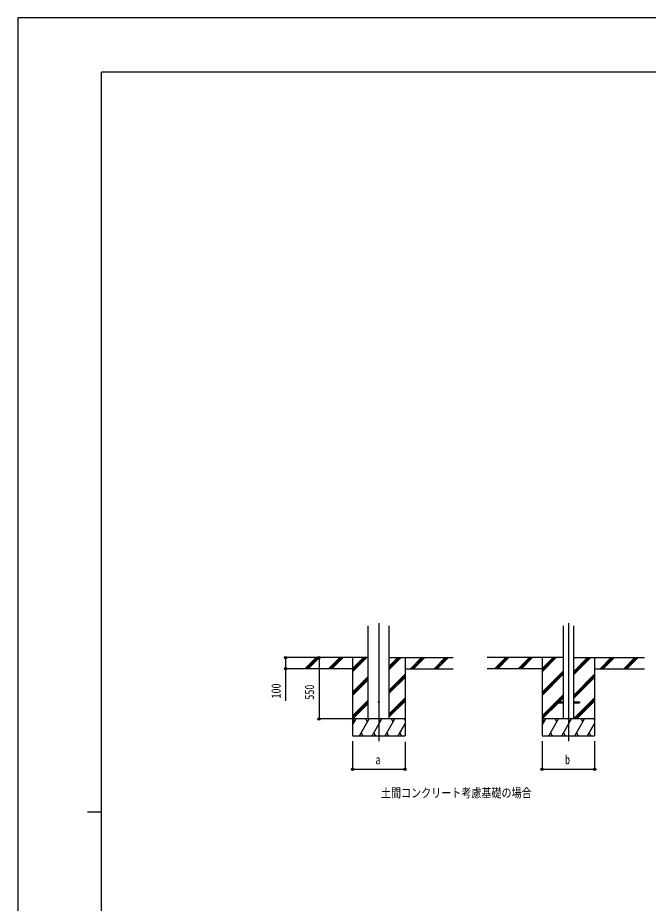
# Model space of a CAD drawing. Units: millimetres, scale not verified. Extents: x -10512 to 10512, y -7425 to 7425.
# Drawn here: x -10512 to -4863, y -507 to 7425 of the extents above; entities that cross this region are included whole.
import ezdxf
from ezdxf.enums import TextEntityAlignment as Align

# ---------------------------------------------------------------- set-up
doc = ezdxf.new("R2010")
doc.units = ezdxf.units.MM
doc.header["$LTSCALE"] = 30
for name, color, linetype in [('0-2_USER1', 3, 'Continuous'), ('0-4_YKK_12', 2, 'Continuous'), ('0-5_YKK_A1', 4, 'Continuous'), ('0-6_YKK_D', 6, 'Continuous'), ('0-7_YKK_ZWAK', 7, 'Continuous')]:
    doc.layers.add(name, color=color, linetype=linetype)
doc.styles.add('ＭＳ ゴシック', font='')
doc.styles.get('ＭＳ ゴシック').set_extended_font_data('MS Gothic')

msp = doc.modelspace()

# ---------------------------------------------------------------- linework, layer by layer
at = {"layer": '0-4_YKK_12'}
for p, q in [((-7277.5, 2000.44), (-7277.5, 943.36)), ((-5579.04, 2000.44), (-5579.04, 943.36))]:
    msp.add_line(p, q, dxfattribs=at)
at = {"layer": '0-5_YKK_A1'}
for p, q in [((-7371.25, 1143.36), (-7371.25, 1978.71)), ((-7183.75, 1143.36), (-7183.75, 1978.71)), ((-5624.24, 1978.71), (-5624.24, 1143.36)), ((-5533.84, 1978.71), (-5533.84, 1143.36)), ((-7371.25, 1693.36), (-8003.45, 1693.36)), ((-7936.76, 1594.76), (-7838.17, 1693.36)), ((-7924.03, 1593.36), (-7824.02, 1693.36)), ((-7909.88, 1593.36), (-7809.88, 1693.36)), ((-7724.63, 1594.76), (-7626.03, 1693.36)), ((-7711.89, 1593.36), (-7611.89, 1693.36)), ((-7697.75, 1593.36), (-7597.75, 1693.36)), ((-7512.5, 1693.36), (-7512.5, 993.36)), ((-7512.5, 1566.48), (-7385.62, 1693.36)), ((-7512.5, 1580.62), (-7399.76, 1693.36)), ((-7512.5, 1594.76), (-7413.9, 1693.36)), ((-7183.75, 1586.86), (-7077.25, 1693.36)), ((-7183.75, 1601), (-7091.39, 1693.36)), ((-7183.75, 1615.15), (-7105.53, 1693.36)), ((-7183.75, 1693.36), (-6611.88, 1693.36)), ((-7042.5, 1693.36), (-7042.5, 993.36)), ((-6993.4, 1593.36), (-6893.4, 1693.36)), ((-6979.26, 1593.36), (-6879.26, 1693.36)), ((-6965.12, 1593.36), (-6865.12, 1693.36)), ((-6781.27, 1593.36), (-6681.27, 1693.36)), ((-6767.13, 1593.36), (-6667.13, 1693.36)), ((-6752.99, 1593.36), (-6652.99, 1693.36)), ((-5624.24, 1693.36), (-6304.99, 1693.36)), ((-6238.31, 1594.76), (-6139.71, 1693.36)), ((-6225.57, 1593.36), (-6125.57, 1693.36)), ((-6211.42, 1593.36), (-6111.42, 1693.36)), ((-6026.17, 1594.76), (-5927.58, 1693.36)), ((-6013.43, 1593.36), (-5913.43, 1693.36)), ((-5999.29, 1593.36), (-5899.29, 1693.36)), ((-5814.04, 1693.36), (-5814.04, 993.36)), ((-5814.04, 1566.48), (-5687.16, 1693.36)), ((-5814.04, 1580.62), (-5701.3, 1693.36)), ((-5814.04, 1594.76), (-5715.44, 1693.36)), ((-5533.84, 1538.31), (-5378.79, 1693.36)), ((-5533.84, 1552.45), (-5392.93, 1693.36)), ((-5533.84, 1566.6), (-5407.08, 1693.36)), ((-5533.84, 1693.36), (-4895.83, 1693.36)), ((-5344.04, 1693.36), (-5344.04, 993.36)), ((-5294.94, 1593.36), (-5194.94, 1693.36)), ((-5280.8, 1593.36), (-5180.8, 1693.36)), ((-5266.66, 1593.36), (-5166.66, 1693.36)), ((-5082.81, 1593.36), (-4982.81, 1693.36)), ((-5068.67, 1593.36), (-4968.67, 1693.36)), ((-5054.53, 1593.36), (-4954.53, 1693.36)), ((-7512.5, 1593.36), (-8003.45, 1593.36)), ((-7042.5, 1593.36), (-6611.88, 1593.36)), ((-5814.04, 1593.36), (-6304.99, 1593.36)), ((-5344.04, 1593.36), (-4895.83, 1593.36)), ((-7512.5, 1382.63), (-7371.25, 1523.88)), ((-7512.5, 1368.49), (-7371.25, 1509.74)), ((-7183.75, 1403.02), (-7042.5, 1544.26)), ((-7183.75, 1388.87), (-7042.5, 1530.12)), ((-7183.75, 1374.73), (-7042.5, 1515.98)), ((-5814.04, 1382.63), (-5624.24, 1572.43)), ((-5814.04, 1368.49), (-5624.24, 1558.29)), ((-5814.04, 1354.35), (-5624.24, 1544.15)), ((-5533.84, 1354.47), (-5344.04, 1544.26)), ((-5533.84, 1340.32), (-5344.04, 1530.12)), ((-5533.84, 1326.18), (-5344.04, 1515.98)), ((-7512.5, 1354.35), (-7371.25, 1495.6)), ((-5814.04, 1170.5), (-5624.24, 1360.3)), ((-7512.5, 1170.5), (-7371.25, 1311.75)), ((-7512.5, 1156.36), (-7371.25, 1297.61)), ((-7511.36, 1143.36), (-7371.25, 1283.47)), ((-7183.75, 1190.89), (-7042.5, 1332.13)), ((-7183.75, 1176.74), (-7042.5, 1317.99)), ((-7183.75, 1162.6), (-7042.5, 1303.85)), ((-5814.04, 1156.36), (-5679.04, 1291.36)), ((-5812.9, 1143.36), (-5667.4, 1288.86)), ((-5679.04, 1297.86), (-5679.04, 1288.86)), ((-5679.04, 1297.86), (-5624.24, 1297.86)), ((-5679.04, 1288.86), (-5624.24, 1288.86)), ((-5672.54, 1297.86), (-5624.24, 1346.16)), ((-5658.4, 1297.86), (-5624.24, 1332.02)), ((-5533.84, 1297.86), (-5479.04, 1297.86)), ((-5533.84, 1288.86), (-5479.04, 1288.86)), ((-5532.82, 1143.36), (-5344.04, 1332.13)), ((-5518.67, 1143.36), (-5344.04, 1317.99)), ((-5504.53, 1143.36), (-5344.04, 1303.85)), ((-5479.04, 1297.86), (-5479.04, 1288.86)), ((-7042.5, 1143.36), (-7512.5, 1143.36)), ((-7512.5, 1087.19), (-7480.07, 1143.36)), ((-7495.07, 1117.38), (-7510.07, 1143.36)), ((-7451.2, 993.36), (-7364.6, 1143.36)), ((-7379.6, 1117.38), (-7394.6, 1143.36)), ((-7335.73, 993.36), (-7249.13, 1143.36)), ((-7264.13, 1117.38), (-7279.13, 1143.36)), ((-7220.26, 993.36), (-7133.66, 1143.36)), ((-7148.66, 1117.38), (-7163.66, 1143.36)), ((-7042.5, 1133.5), (-7048.19, 1143.36)), ((-5344.04, 1143.36), (-5814.04, 1143.36)), ((-5814.04, 1087.19), (-5781.61, 1143.36)), ((-5796.61, 1117.38), (-5811.62, 1143.36)), ((-5752.74, 993.36), (-5666.14, 1143.36)), ((-5681.14, 1117.38), (-5696.14, 1143.36)), ((-5637.27, 993.36), (-5550.67, 1143.36)), ((-5565.67, 1117.38), (-5580.67, 1143.36)), ((-5521.8, 993.36), (-5435.2, 1143.36)), ((-5450.2, 1117.38), (-5465.2, 1143.36)), ((-5344.04, 1133.5), (-5349.73, 1143.36)), ((-7104.79, 993.36), (-7042.5, 1101.26)), ((-5406.33, 993.36), (-5344.04, 1101.26)), ((-7512.5, 993.36), (-7042.5, 993.36)), ((-7436.2, 1019.34), (-7421.21, 993.36)), ((-7320.73, 1019.34), (-7305.74, 993.36)), ((-7205.26, 1019.34), (-7190.26, 993.36)), ((-7089.79, 1019.34), (-7074.8, 993.36)), ((-5814.04, 993.36), (-5344.04, 993.36)), ((-5737.75, 1019.34), (-5722.75, 993.36)), ((-5622.28, 1019.34), (-5607.28, 993.36)), ((-5506.8, 1019.34), (-5491.81, 993.36)), ((-5391.34, 1019.34), (-5376.34, 993.36))]:
    msp.add_line(p, q, dxfattribs=at)
msp.add_circle((-7277.5, 1293.36), 5, dxfattribs=at)
at = {"layer": '0-6_YKK_D'}
for p, q in [((-8004.45, 1693.36), (-8113.5, 1693.36)), ((-7778.56, 1693.36), (-7813.5, 1693.36)), ((-7812.5, 1693.36), (-7812.5, 1143.36)), ((-8004.45, 1593.36), (-8113.5, 1593.36)), ((-7513.5, 1143.36), (-7813.5, 1143.36)), ((-7512.5, 943.36), (-7512.5, 692.36)), ((-7042.5, 939.29), (-7042.5, 692.36)), ((-5814.04, 943.36), (-5814.04, 692.36)), ((-5344.04, 943.36), (-5344.04, 692.36)), ((-7512.5, 693.36), (-7042.5, 693.36)), ((-5814.04, 693.36), (-5344.04, 693.36))]:
    msp.add_line(p, q, dxfattribs=at)
msp.add_lwpolyline([(-8112.5, 1693.36), (-8112.5, 1593.36), (-8112.5, 1306.86)], dxfattribs=at)
for centre in [(-8112.5, 1693.36), (-7812.5, 1693.36), (-8112.5, 1593.36), (-7812.5, 1143.36), (-7512.5, 693.36), (-7042.5, 693.36), (-5814.04, 693.36), (-5344.04, 693.36)]:
    msp.add_circle(centre, 10.62, dxfattribs=at)
at = {"layer": '0-7_YKK_ZWAK'}
for p, q in [((9737.55, 6937.5), (-9762.45, 6937.5)), ((-9762.45, -6312.5), (-9762.45, 6937.5)), ((-9887.45, 312.5), (-9762.45, 312.5))]:
    msp.add_line(p, q, dxfattribs=at)
msp.add_lwpolyline([(-10512.5, -7425), (10512.5, -7425), (10512.5, 7425), (-10512.5, 7425)], close=True, dxfattribs=at)

# ---------------------------------------------------------------- texts
at = {"layer": '0-2_USER1', "style": 'ＭＳ ゴシック', "width": 0.8}
msp.add_text('土間コンクリート考慮基礎の場合', height=82.48, dxfattribs=at).set_placement((-7257.97, 415.86), align=Align.BOTTOM_LEFT)
at = {"layer": '0-6_YKK_D', "style": 'ＭＳ ゴシック', "width": 0.8}
for s, p in [('100', (-8132.5, 1326.86)), ('550', (-7832.5, 1316.36))]:
    msp.add_text(s, height=82.48, rotation=90, dxfattribs=at).set_placement(p, align=Align.BOTTOM_LEFT)
for s, p in [('a', (-7307.5, 713.36)), ('b', (-5609.04, 713.36))]:
    msp.add_text(s, height=82.48, dxfattribs=at).set_placement(p, align=Align.BOTTOM_LEFT)

doc.saveas('drawing.dxf')
